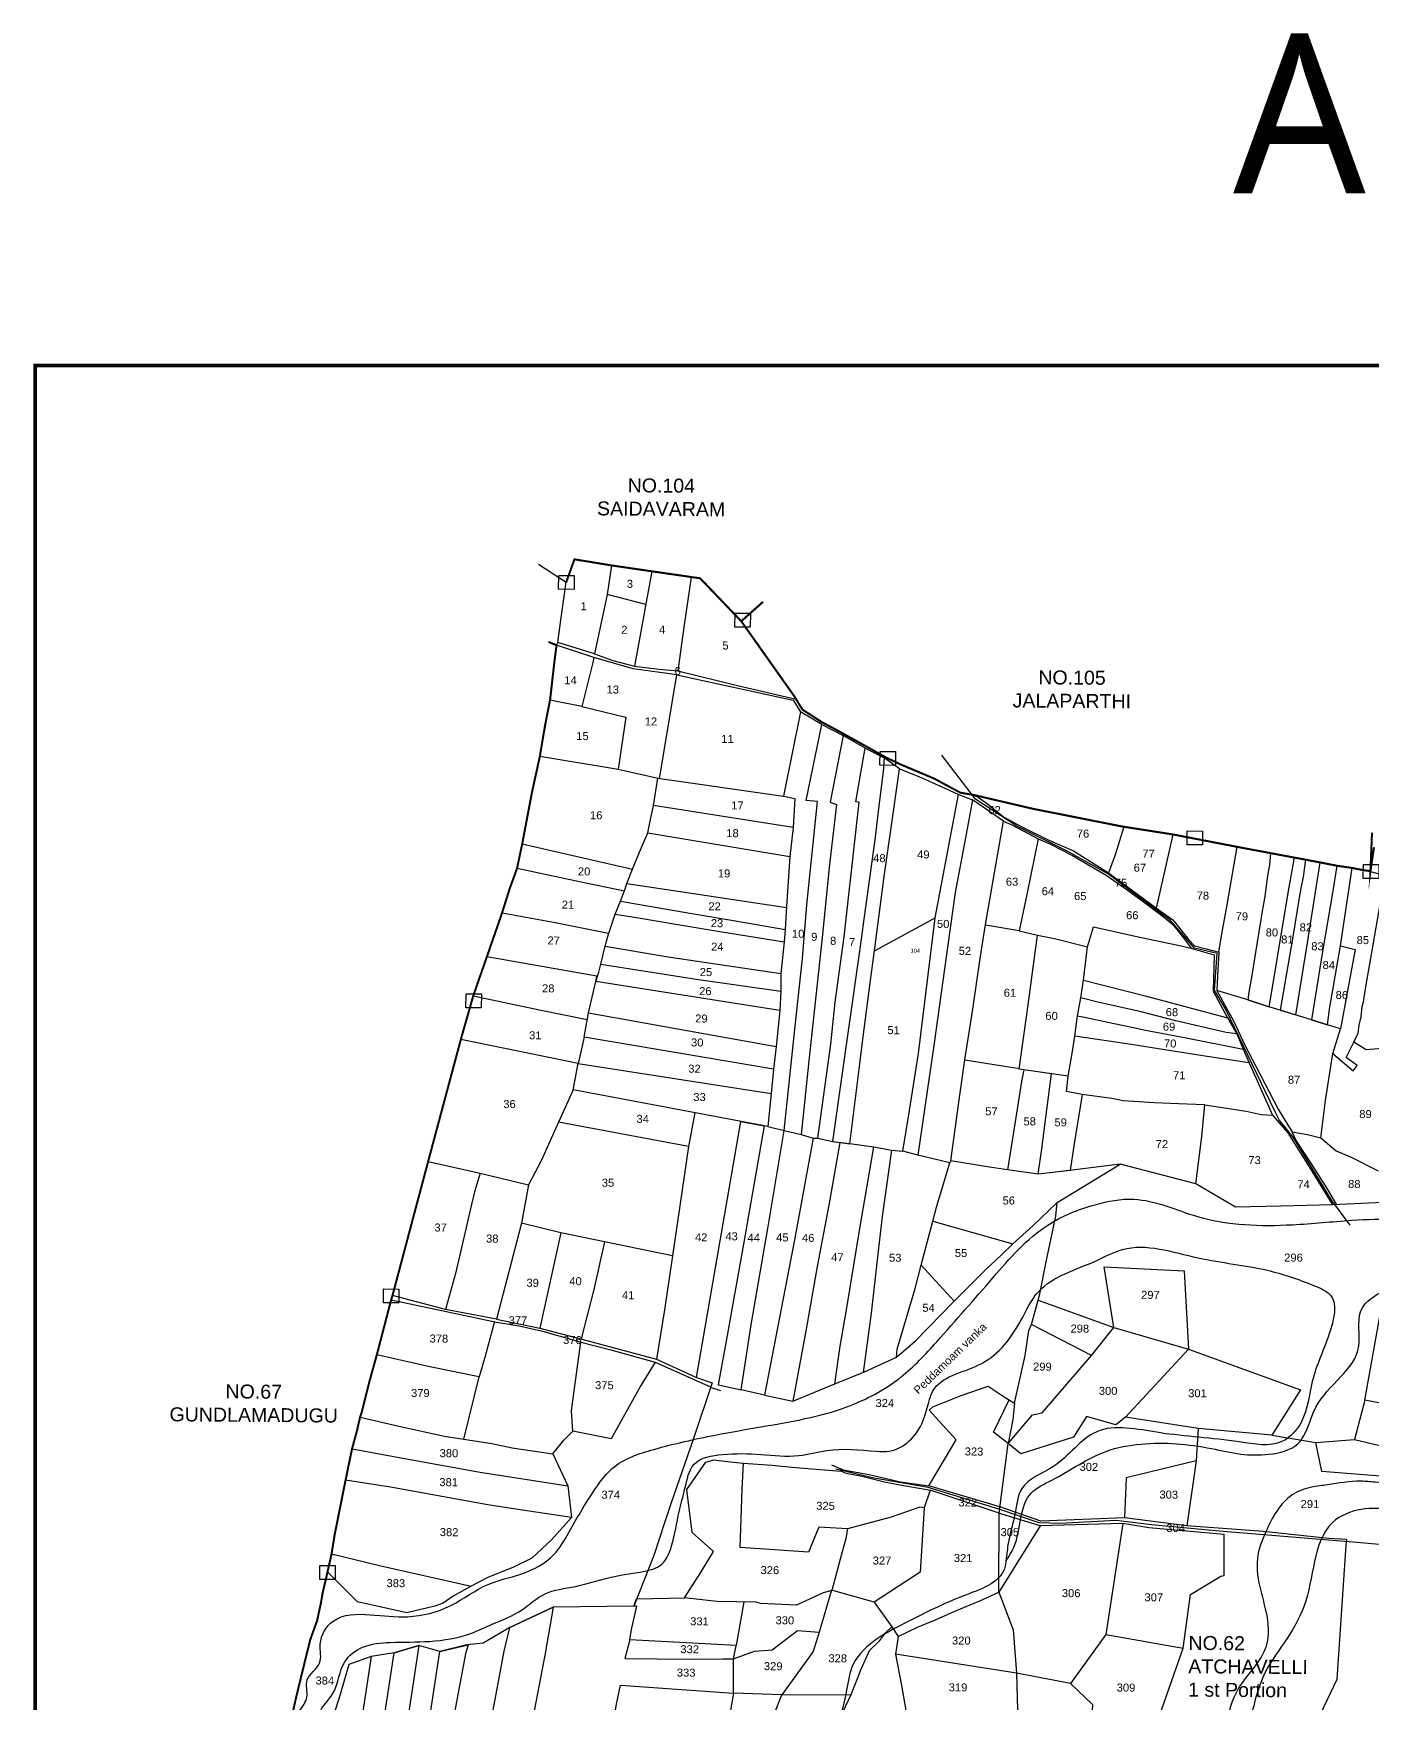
# Model space of a CAD drawing. Header units: inches. Extents: x 204890 to 210418, y 1599580 to 1605433.
# Drawn here: x 204890 to 207544, y 1602123 to 1605433 of the extents above; entities that cross this region are included whole.
import ezdxf
from ezdxf.enums import TextEntityAlignment as Align

# ---------------------------------------------------------------- set-up
doc = ezdxf.new("R2010")
doc.units = ezdxf.units.IN
doc.header["$LTSCALE"] = 15
doc.header["$MEASUREMENT"] = 0
for name, color, linetype in [('BOUNDARY', 5, 'Continuous'), ('BOUNDRY STONES', 240, 'Continuous'), ('CADAS', 1, 'Continuous'), ('PLOTS', 7, 'Continuous'), ('PLOTS NO', 7, 'Continuous'), ('ROADS', 1, 'Continuous'), ('STREAMS', 4, 'Continuous'), ('TEXT', 1, 'Continuous')]:
    doc.layers.add(name, color=color, linetype=linetype)
doc.styles.get("Standard").update_dxf_attribs({"font": 'arial.ttf'})
doc.styles.add('TMS', font='trebuc.ttf')

msp = doc.modelspace()

# ---------------------------------------------------------------- linework, layer by layer
at = {"color": 5, "const_width": 7.28}
msp.add_lwpolyline([(204893.9, 1604774.5), (210412.5, 1604774.5), (210412.5, 1599583.4), (204893.9, 1599583.4)], close=True, dxfattribs=at)
at = {"layer": 'BOUNDARY'}
for points in [[(205891.4, 1604380.8), (205946.1, 1604345.1)], [(205910.8, 1604226.9), (205926.9, 1604220.3), (205929.2, 1604225.8), (205934.5, 1604265), (205946.1, 1604345.1)]]:
    msp.add_lwpolyline(points, dxfattribs=at)
at = {"layer": 'BOUNDARY', "const_width": 4}
for points in [[(205946.1, 1604345.1), (205962.3, 1604390.5), (206035.9, 1604378.4), (206116, 1604366.7), (206193.8, 1604355.4), (206211.5, 1604352.8), (206292.9, 1604267.8), (206336.1, 1604306.3), (206292.9, 1604267.8), (206398.1, 1604119), (206414.1, 1604092.7), (206453.5, 1604067.4), (206495.8, 1604044.6), (206540.3, 1604019.8), (206580.9, 1603997.2), (206609.1, 1603983.9), (206675.3, 1603955.9), (206727.2, 1603928), (206753.9, 1603923.5), (206869.8, 1603896.4), (206959.7, 1603878.5), (207047.6, 1603861.1), (207149, 1603845.2), (207275.5, 1603820.7), (207341.7, 1603808.3), (207389.1, 1603799.4), (207411.1, 1603795.3), (207440.2, 1603789.8), (207473.3, 1603783.3), (207503.6, 1603778.9), (207524.3, 1603774.8), (207539.6, 1603772.5), (207542.7, 1603848.7), (207539.5, 1603771.8), (207546.7, 1603820)], [(205399.2, 1602083.8), (205411.1, 1602136.3), (205420.9, 1602176.7), (205429.4, 1602211.5), (205438.8, 1602249.6), (205452.4, 1602287.3), (205460.1, 1602322.9), (205463.4, 1602342.4), (205473.2, 1602384.4), (205481.1, 1602419.7), (205486.9, 1602455.9), (205491.3, 1602478.1), (205508.8, 1602565.5), (205521.6, 1602627.8), (205531.1, 1602662.4), (205537.6, 1602690.6), (205541.1, 1602701.6), (205555.9, 1602760.5), (205570.8, 1602814.3), (205599.2, 1602923.4), (205601.9, 1602932), (205641.5, 1603081), (205672.4, 1603197.1), (205737.2, 1603438.9), (205761.8, 1603525.4), (205788.8, 1603602.9), (205818.9, 1603689.8), (205834.5, 1603739.3), (205848.6, 1603778.2), (205858.9, 1603826.8), (205877.9, 1603927.4), (205893.9, 1604000.4), (205904.1, 1604061.4), (205914.2, 1604112.9), (205922.6, 1604187.2), (205926.9, 1604220.3), (205910.8, 1604226.9)]]:
    msp.add_lwpolyline(points, dxfattribs=at)
at = {"layer": 'BOUNDRY STONES'}
for points in [[(205931.2, 1604358.7), (205961.7, 1604358.5), (205961.5, 1604331), (205931, 1604331.2)], [(206280.6, 1604283.7), (206311, 1604283.5), (206310.8, 1604256), (206280.4, 1604256.2)], [(206568, 1604010), (206598.5, 1604009.7), (206598.3, 1603982.2), (206567.8, 1603982.4)], [(207176.4, 1603852.4), (207206.8, 1603852.1), (207206.6, 1603824.6), (207176.2, 1603824.8)], [(207525.8, 1603785.9), (207556.2, 1603785.6), (207556, 1603758.1), (207525.5, 1603758.3)], [(205747.5, 1603529.5), (205777.9, 1603529.2), (205777.7, 1603501.7), (205747.3, 1603501.9)], [(205583.9, 1602944.8), (205614.3, 1602944.5), (205614.1, 1602917), (205583.7, 1602917.2)], [(205458.1, 1602396.6), (205488.5, 1602396.4), (205488.3, 1602368.9), (205457.9, 1602369.1)]]:
    msp.add_lwpolyline(points, close=True, dxfattribs=at)
at = {"layer": 'PLOTS'}
for points in [[(206035.9, 1604378.4), (206027.2, 1604320.7), (206001.8, 1604203.1), (205929.2, 1604225.8)], [(206116, 1604366.7), (206081.6, 1604178.5)], [(206193.8, 1604355.4), (206179.8, 1604260.6), (206166.9, 1604169.2)], [(206104, 1604301.1), (206027.2, 1604320.7)], [(206165.5, 1604161.9), (206078.4, 1604173.2), (206000.6, 1604195.9), (205926.9, 1604220.3)], [(206000.6, 1604195.9), (205999, 1604186.3), (205977, 1604098.9), (206064, 1604077.5), (206049.2, 1603974.7), (206130.9, 1603956), (206165.5, 1604161.9), (206395.6, 1604111.2), (206410.6, 1604088.1), (206376.7, 1603921), (206399.3, 1603916.4), (206395.9, 1603859.3), (206119.3, 1603902.8), (206127.8, 1603956.7), (206376.7, 1603921)], [(206001.8, 1604203.1), (206038.1, 1604190), (206081.6, 1604178.5), (206130.2, 1604172.8), (206166.9, 1604169.2), (206285.6, 1604140.2), (206401.4, 1604113.5)], [(205977, 1604098.9), (205913.8, 1604111.2), (205893.9, 1604000.4), (206049.2, 1603974.7)], [(205960.1, 1603339.4), (205931, 1603274.9), (205896.2, 1603198.3), (205871.4, 1603151.3), (205857.5, 1603075.2), (205807.7, 1602884.7), (205893.9, 1602866.7), (205977, 1602845.5), (206124.7, 1602805.7), (206204, 1602769.4), (206292.2, 1603276.5), (206338.6, 1603267.7), (206297, 1603033.2), (206264.7, 1602852.7), (206247.1, 1602754.4), (206292.6, 1602744.5), (206312.7, 1602873.3), (206346.5, 1603068.3), (206377.6, 1603258.4), (206399.7, 1603465.4), (206414, 1603599.4), (206422.5, 1603705.8), (206444.1, 1603910.4), (206421.5, 1603912.8), (206452.3, 1604062.9), (206410.6, 1604088.1)], [(206452.3, 1604062.9), (206494.5, 1604041.2), (206469.1, 1603909), (206481.6, 1603904.5), (206467.3, 1603780), (206453.8, 1603647), (206427, 1603396.6), (206411.5, 1603250.8), (206435.6, 1603243.2), (206444.4, 1603243.7), (206470.6, 1603429.5), (206479.2, 1603513.3), (206497.1, 1603642.6), (206520.5, 1603855.7), (206526.2, 1603909.3), (206519.7, 1603910), (206529.7, 1603967.4), (206538.3, 1604016.4), (206494.5, 1604041.2)], [(206538.3, 1604016.4), (206575.8, 1603996.9), (206573.8, 1603970), (206565.6, 1603902.1), (206557.6, 1603834.6), (206538.1, 1603696.5), (206526.4, 1603609.2), (206488.3, 1603340.1), (206473.6, 1603236.9), (206487.9, 1603234.9), (206507.9, 1603232.1), (206527.7, 1603390.7), (206535.1, 1603449.7), (206547.7, 1603546.2), (206557.3, 1603619.9), (206575.9, 1603762.3), (206594.3, 1603891), (206606.4, 1603975.3), (206575.8, 1603996.9)], [(206606.4, 1603975.3), (206644.9, 1603960.2), (206696.3, 1603937), (206723.3, 1603924.7), (206751, 1603914), (206737.4, 1603838.3), (206716.6, 1603730.1), (206706.7, 1603659.3), (206674.6, 1603427.2), (206642.7, 1603209.5), (206613.3, 1603217.6), (206626, 1603298.1), (206643.9, 1603411), (206677.1, 1603680.1), (206723.3, 1603924.7)], [(206707.9, 1603198.4), (206725.6, 1603323.9), (206736, 1603398.5), (206751.9, 1603499.1), (206766.6, 1603599.8), (206776.8, 1603666.8), (206812.6, 1603871.4), (206751, 1603914)], [(206751.9, 1603923.9), (206762.1, 1603919.3), (206781, 1603905.8), (206812.8, 1603880.4), (206847.2, 1603860.8), (206902.2, 1603834.1), (206951.5, 1603812.9), (207020.5, 1603769.5), (207115.4, 1603699.4), (207149, 1603845.2)], [(205990, 1603492), (206004.4, 1603554.1), (206010.4, 1603572.7), (206014.6, 1603588.5), (206023.2, 1603623.7), (206029.5, 1603648), (206043.3, 1603687.6), (206053.8, 1603713.1), (206062.4, 1603735.8), (206066.3, 1603748.1), (206077.2, 1603776.3), (206094.4, 1603818.1), (206107.7, 1603848.5), (206112.7, 1603871.5), (206119.3, 1603902.8)], [(206395.9, 1603859.3), (206389.4, 1603801.8), (206382.7, 1603702.5), (206379.6, 1603657), (206378, 1603632.7), (206371.2, 1603569.6), (206371.5, 1603534.7), (206369.1, 1603496.2), (206361.8, 1603425.4), (206357.1, 1603380.1), (206352.1, 1603332.1), (206345.3, 1603266.4), (205960.1, 1603339.4), (205970, 1603391.7), (206352.1, 1603332.1)], [(206107.7, 1603848.5), (206389.4, 1603801.8)], [(206812.6, 1603871.4), (206830.6, 1603863.7), (206880.9, 1603836.8), (206859.1, 1603729.8), (206843.3, 1603654.1), (206879.6, 1603645.9), (206913.3, 1603639.4), (206979, 1603622.6), (206990.7, 1603662.4), (207073.3, 1603644), (207164.7, 1603624.5), (207183.5, 1603620.2), (207229.9, 1603606.5), (207227.7, 1603535), (207256.7, 1603481.9), (207275.1, 1603450.2), (207287.6, 1603419.7), (207299.1, 1603392.5), (207345.6, 1603289.1), (207375.9, 1603253.8), (207418, 1603186.4), (207464.7, 1603111.2), (207361.9, 1603108.7), (207272.2, 1603106.7), (207193.7, 1603153.1), (207043.8, 1603191.8)], [(207050.8, 1603860.6), (207033.6, 1603804.7), (207020.5, 1603769.5)], [(205858.9, 1603826.8), (206077.2, 1603776.3)], [(206880.9, 1603836.8), (206905.4, 1603825.8), (206949, 1603803.3), (207015.7, 1603764.9), (207055.1, 1603737.6), (207092, 1603710.4), (207128.6, 1603682.4), (207147.3, 1603667.5), (207166.7, 1603643.7), (207184.5, 1603619.9)], [(207239.3, 1603612.1), (207244.4, 1603644.4), (207255.6, 1603705.6), (207275.5, 1603820.7)], [(207341.7, 1603808.3), (207339.8, 1603784.9), (207336.5, 1603767.3), (207332.5, 1603738.8), (207330.2, 1603722.6), (207326.3, 1603700.4), (207322.6, 1603677), (207311.4, 1603607.1), (207304.2, 1603562.1), (207298.6, 1603532.7), (207296.8, 1603517.5), (207339, 1603503.5), (207348.8, 1603561.7), (207361.7, 1603638.7), (207367.5, 1603673.7), (207376.7, 1603729.3), (207389.1, 1603799.4)], [(205848.6, 1603778.2), (205972.3, 1603752.4), (206061.7, 1603733.8)], [(207411.1, 1603795.3), (207406, 1603761.1), (207401.9, 1603739.1), (207398.2, 1603719.7), (207385.6, 1603642.6), (207360.6, 1603497), (207391.7, 1603487.6), (207415, 1603630.5), (207440.2, 1603789.8)], [(207473.3, 1603783.3), (207464.1, 1603729.6), (207445.4, 1603617.4), (207422.9, 1603478.1), (207454.7, 1603468), (207458.2, 1603499.2), (207480.2, 1603624.7), (207503.6, 1603778.9)], [(207503.6, 1603778.9), (207539.5, 1603771.7), (207568.8, 1603764.2), (207624.5, 1603749.8), (207595, 1603586.6), (207567.3, 1603427.8), (207563, 1603420.9), (207530.9, 1603418.3), (207506.5, 1603433.7), (207515.5, 1603451.8), (207517.2, 1603467.7), (207521.1, 1603483.8), (207523.4, 1603504.6), (207526.1, 1603513.9), (207530.8, 1603543.4), (207542.8, 1603615.2), (207559.2, 1603706.8), (207568.8, 1603764.2)], [(206066.3, 1603748.1), (206238.1, 1603722.4), (206382.6, 1603700.8)], [(206053.8, 1603713.1), (206195.1, 1603688.8), (206277.2, 1603674.6), (206379.6, 1603656.9)], [(205818.9, 1603689.8), (205920.9, 1603671.8), (206030.1, 1603649.5)], [(206043.3, 1603687.6), (206089.5, 1603679.9), (206167.5, 1603666.8), (206250.5, 1603653), (206378, 1603632.7)], [(206556.7, 1603614.7), (206677.1, 1603680.1)], [(207115.4, 1603699.4), (207148.1, 1603676), (207179.9, 1603636.3), (207191.1, 1603624.6), (207213.8, 1603618.7), (207239.3, 1603612.1), (207236.6, 1603565.1), (207235.3, 1603535.8), (207268.6, 1603474.7), (207290.8, 1603427.5), (207312.3, 1603386.2), (207356.9, 1603301), (207377.3, 1603267.5), (207384.4, 1603255.8), (207414.8, 1603250.5), (207441, 1603244.2), (207450.7, 1603318.1), (207465, 1603411.5), (207480.4, 1603459.9), (207454.7, 1603468), (207422.9, 1603478.1), (207360.6, 1603497), (207338.3, 1603503.7), (207296.8, 1603517.5), (207235.3, 1603535.8)], [(206843.3, 1603654.1), (206776.6, 1603665.8)], [(207193.7, 1603153.1), (207205.4, 1603247.1), (207211.7, 1603309.4), (207159.1, 1603311.5), (207111.6, 1603313.4), (207049.8, 1603317.5), (207026.9, 1603322.2), (206968.6, 1603330.3), (206937.3, 1603336), (206940.8, 1603366.5), (206852.7, 1603378.7), (206843.7, 1603379.9), (206861.4, 1603507.5), (206879.6, 1603645.9)], [(206023.2, 1603623.7), (206148.2, 1603602.6), (206371.2, 1603569.6)], [(206940.8, 1603366.5), (206948.4, 1603411.5), (206954, 1603445.8), (206959.3, 1603485.8), (206965.6, 1603521.5), (206971.1, 1603556.3), (206979, 1603622.6)], [(207480.2, 1603624.7), (207509.1, 1603617.1), (207494.2, 1603535.2), (207480.4, 1603459.9)], [(206369.1, 1603496.2), (206004.4, 1603554.1), (206006.7, 1603564.6), (205788.8, 1603602.9)], [(206014.6, 1603588.5), (206208, 1603557.8), (206371.5, 1603534.7)], [(206971.1, 1603556.3), (207093.2, 1603525.3), (207256.7, 1603481.9)], [(205761.8, 1603525.4), (205892.8, 1603498.1), (205987.7, 1603478.4)], [(207275.1, 1603450.2), (207253.6, 1603453), (207154, 1603476.3), (207082.6, 1603494.4), (207001.8, 1603512.6), (206965.6, 1603521.5)], [(206357.1, 1603380.1), (205981.8, 1603443.8), (205990, 1603492), (206361.8, 1603425.4)], [(206959.3, 1603485.8), (206976.1, 1603482.5), (207019, 1603473.5), (207066.7, 1603463.5), (207094.1, 1603457.8), (207171, 1603442.9), (207287.6, 1603419.7)], [(205981.8, 1603443.8), (205970, 1603391.7), (205737.2, 1603438.9)], [(207299.1, 1603392.5), (207216.3, 1603405.4), (207144.6, 1603416.5), (207056.8, 1603430.1), (206954, 1603445.8)], [(207465, 1603411.5), (207505.1, 1603377), (207513.3, 1603387.6), (207491.7, 1603403.4), (207506.5, 1603433.7)], [(206736, 1603398.5), (206844, 1603381.8)], [(206968.6, 1603330.3), (206951.8, 1603228.3), (206944.6, 1603179.6), (206881.1, 1603172.2), (206888.3, 1603222.6), (206897.1, 1603289.9), (206907.7, 1603371.1), (206852.7, 1603378.7), (206848.5, 1603355.5), (206839.5, 1603300.8), (206820.4, 1603181)], [(206200.8, 1603293.8), (206188.4, 1603227.1), (205931, 1603274.9)], [(207211.7, 1603309.4), (207293.5, 1603296.7), (207322.9, 1603290.6), (207345.6, 1603289.1)], [(206345.3, 1603266.4), (206377.6, 1603258.4), (206411.5, 1603250.8), (206435.6, 1603243.2), (206444.4, 1603243.7), (206473.6, 1603236.9), (206508, 1603232.6), (206555.6, 1603226), (206590.9, 1603219.4), (206613.3, 1603217.6)], [(207473.2, 1603111.6), (207455, 1603142), (207423.1, 1603192.4), (207392.3, 1603238.7), (207384.4, 1603255.8)], [(206188.4, 1603227.1), (206167.2, 1603082), (206156.7, 1603010.1), (206022.2, 1603037.9), (205935.7, 1603055.7), (205857.5, 1603075.2)], [(206435.6, 1603243.2), (206398.4, 1603042), (206339.1, 1602734.5), (206292.6, 1602744.5)], [(206487.9, 1603234.9), (206466.7, 1603111), (206443.6, 1602989), (206421.6, 1602864.7), (206395.4, 1602722.4)], [(206478.4, 1602756.4), (206488.7, 1602831.6), (206501.7, 1602903), (206526.9, 1603060.3), (206555.6, 1603226)], [(206590.9, 1603219.4), (206572.1, 1603088.5), (206564.3, 1603019.5), (206550, 1602897), (206534.2, 1602779.2)], [(207441, 1603244.2), (207471.7, 1603218.5), (207501.4, 1603205.6), (207555, 1603178.7)], [(205672.4, 1603197.1), (205775.3, 1603174.4), (205871.4, 1603151.3)], [(206339.1, 1602734.5), (206395.4, 1602722.4), (206478.4, 1602756.4), (206537.3, 1602780.5), (206600.6, 1602809.6), (206638.3, 1602841.6), (206714.5, 1602920.8), (206776.6, 1602982.3), (206807.9, 1603011.8), (206831.3, 1603033.8), (206870.6, 1603069.5), (206918.7, 1603116.3), (207043.8, 1603191.8), (206943.3, 1603179.4), (206881.1, 1603172.2), (206820.4, 1603181), (206776.1, 1603187.2), (206707.9, 1603198.4), (206705.9, 1603194.6), (206642.7, 1603209.5)], [(206600.6, 1602809.6), (206602.1, 1602825.2), (206637.2, 1602945.8), (206649.4, 1602991.7), (206672.2, 1603078.8), (206679.8, 1603106.8), (206705.9, 1603194.6)], [(205775.3, 1603174.4), (205764.4, 1603136.9), (205756, 1603100.8), (205748, 1603066.3), (205726.8, 1602975.6), (205706.9, 1602903.8)], [(206834.4, 1602718.3), (206855.5, 1602813), (206862.9, 1602862.7), (206868, 1602874), (206881.2, 1602922.4), (206884.7, 1602935.2), (206897.9, 1603001.8), (206916.1, 1603089.1), (206918.7, 1603116.3)], [(207564.9, 1603116.1), (207464.7, 1603111.2)], [(205935.7, 1603055.7), (205893.9, 1602866.7)], [(206672.2, 1603078.8), (206831.3, 1603033.8)], [(206022.2, 1603037.9), (206000.6, 1602943.9), (205975.6, 1602845.9)], [(206156.7, 1603010.1), (206141.1, 1602903.6), (206124.7, 1602805.7)], [(206649.4, 1602991.7), (206714.5, 1602920.8)], [(207344.3, 1602655.1), (207198.3, 1602668.3), (207054.4, 1602690.5), (207034.9, 1602675.5), (206976.9, 1602691.9), (206951.3, 1602650.8), (206846.6, 1602618), (206822, 1602638.6), (206870, 1602695.2), (206889.4, 1602699.3), (206987.1, 1602813), (207031.2, 1602868.2), (207011.9, 1602988.4), (207170.3, 1602980.5), (207179.3, 1602825.1), (207054.4, 1602690.5)], [(205599.2, 1602923.4), (205705.7, 1602900.9), (205807.8, 1602879.2), (205852.8, 1602871.7), (205899, 1602861.3), (205961.9, 1602843), (205974.7, 1602839.3), (206034.5, 1602824.1), (206122.2, 1602799.5), (206233.3, 1602750)], [(205807.7, 1602884.7), (205706.9, 1602903.8), (205601.8, 1602931.7)], [(206881.2, 1602922.4), (207031.2, 1602868.2), (207179.3, 1602825.1), (207401.2, 1602744.7), (207344.3, 1602655.1), (207431.7, 1602640.4), (207507.7, 1602646.6), (207720, 1602595.9), (207753.5, 1602681.6), (207528.3, 1602724.4), (207507.7, 1602646.6)], [(207528.3, 1602724.4), (207561.3, 1602908.6), (207638.4, 1602936.2), (207652, 1602939.7), (207760, 1602908.4)], [(205804.1, 1602880), (205785.6, 1602811.5), (205773.4, 1602770.5), (205676, 1602790.1), (205570.8, 1602814.3)], [(206987.1, 1602813), (206868, 1602874)], [(206122.2, 1602799.5), (206094.1, 1602753.2), (206035.1, 1602647.8), (205959.4, 1602662.8), (205956.8, 1602703.1), (205961.9, 1602743.1), (205974.7, 1602839.3)], [(206204, 1602769.4), (206235.4, 1602758.8), (206197.5, 1602646.6), (206154.1, 1602521.2), (206141.1, 1602481.3), (206119.7, 1602416.5), (206080.1, 1602316.4), (205919.9, 1602314.3), (205834.3, 1602273.6), (205781.7, 1602242.7), (205749.2, 1602239.3), (205695.9, 1602226.1), (205654, 1602238.3), (205605, 1602223.5), (205559.5, 1602216.4), (205515.6, 1602200.4), (205498.1, 1602140.9), (205485.1, 1602099.6), (205473.8, 1602059.6), (205461.7, 1602023.9), (205437, 1601862.7), (205347, 1601880.3)], [(205537.6, 1602690.6), (205614.5, 1602672.8), (205704.6, 1602653), (205743.2, 1602647.1), (205773.4, 1602770.5)], [(206252.4, 1602742.6), (206232.2, 1602749.5)], [(206471.4, 1602596.3), (206494.5, 1602586.1), (206546.4, 1602576.9), (206608.3, 1602562.8), (206664.8, 1602554.9), (206697.4, 1602609.9), (206719, 1602645.4), (206665.2, 1602704.4), (206672.5, 1602711.1), (206728.5, 1602733.6), (206782.4, 1602752.2), (206815.7, 1602729.7), (206834.4, 1602718.3), (206830.8, 1602686.2), (206822, 1602638.6), (206792.8, 1602661), (206823.6, 1602724.9)], [(205743.2, 1602647.1), (205798.4, 1602638.4), (205839, 1602630), (205919.2, 1602617.8), (205941, 1602645.2), (205959.4, 1602662.8)], [(207198.3, 1602668.3), (207194.3, 1602604.4), (207175.9, 1602475.2)], [(205919.2, 1602617.8), (205949, 1602554.8), (205956.7, 1602491.7), (205917.2, 1602447.6), (205878.1, 1602411.3), (205841.4, 1602393.1), (205790.5, 1602372.8), (205756.2, 1602354.9), (205722.1, 1602335.7), (205702.1, 1602322.3), (205686, 1602316.2), (205630.2, 1602303.1), (205532.8, 1602324.6), (205473.2, 1602384.4)], [(205521.6, 1602627.8), (205636.9, 1602606.8), (205775.4, 1602581.5), (205949, 1602554.8)], [(206803.9, 1602500.7), (206822, 1602638.6)], [(207720, 1602595.9), (207709.1, 1602561.7), (207443, 1602583.1), (207431.7, 1602640.4)], [(206080.1, 1602316.4), (206085.6, 1602330.4), (206180.1, 1602332.4), (206213.2, 1602384), (206237.7, 1602424.7), (206195.4, 1602462.3), (206185.3, 1602547.2), (206223, 1602601.3), (206238.3, 1602606.2), (206270.9, 1602602.4), (206297.1, 1602599.3), (206353.4, 1602595.6), (206401, 1602591.2), (206449.4, 1602586.8), (206491, 1602583.5), (206500.7, 1602579.5), (206531.9, 1602573.8), (206576.4, 1602562.2), (206614.6, 1602555.4), (206653.3, 1602548.8), (206667, 1602546)], [(206655.5, 1602511.3), (206646.8, 1602512.6), (206590.1, 1602492.8), (206503.4, 1602469.4), (206446.6, 1602472.7), (206426.1, 1602422.9), (206290.6, 1602432.2), (206294.9, 1602547), (206297.1, 1602599.3)], [(207194.3, 1602604.4), (207055.9, 1602570.1), (207052.2, 1602491.1)], [(205956.7, 1602491.7), (205846.2, 1602508.5), (205791, 1602516.9), (205597.7, 1602552.1), (205508.8, 1602565.5)], [(207406.2, 1602030.3), (207473.9, 1602171.7), (207491.5, 1602437.1), (207493.1, 1602448.2), (207456.9, 1602450.1), (207327, 1602464), (207175.9, 1602475.2), (207052.2, 1602491.1), (206886.4, 1602484.7), (206805.5, 1602513.2), (206664.8, 1602554.9)], [(206373, 1602140.7), (206511, 1602140.9), (206530.5, 1602191.2), (206547.1, 1602228.6), (206567.4, 1602247.8), (206579.4, 1602264.2), (206591.3, 1602274.9), (206603.6, 1602256.1), (206642, 1602274.6), (206679, 1602289.5), (206716.3, 1602306.3), (206765.7, 1602326.7), (206803.1, 1602344), (206803.9, 1602500.7), (206667, 1602546), (206655.5, 1602511.3), (206647.1, 1602383.4), (206556.3, 1602324.2), (206591.3, 1602274.9)], [(206777.8, 1601704.9), (206802.5, 1601695.5), (206889.3, 1601780.2), (206958.9, 1601760.1), (207024.1, 1601672.7), (207061.6, 1601665.3), (207122.2, 1601799.6), (207040.8, 1601815.1), (207085.3, 1601994.9), (207168.7, 1602232.7), (207182.8, 1602339.2), (207243.4, 1602375.5), (207249.8, 1602376.6), (207249.8, 1602458.4), (207100.5, 1602471.2), (207049.3, 1602480), (206884.9, 1602475), (206809.1, 1602498.4), (206803.9, 1602500.7)], [(206503.4, 1602469.4), (206500.3, 1602450), (206489.2, 1602409), (206472.1, 1602347.5), (206455.1, 1602342.4), (206402.5, 1602318), (206331.2, 1602321.6), (206322.4, 1602324.2), (206244.6, 1602325.5), (206197.4, 1602330.6), (206180.1, 1602332.4)], [(207049.3, 1602480), (207015.3, 1602260.3), (206945.6, 1602162.6), (206838.2, 1602183.5), (206598.7, 1602220.9)], [(206884.9, 1602475), (206803.1, 1602344)], [(205481.1, 1602419.7), (205575.8, 1602396.6), (205757.9, 1602355.7)], [(206298, 1602324.6), (206282.9, 1602238)], [(206556.3, 1602324.2), (206471.8, 1602347.6), (206447.2, 1602264.3)], [(206803.1, 1602344), (206832, 1602269.4), (206838.2, 1602183.5), (206840.8, 1602086.8)], [(205787, 1602031.9), (205823.1, 1602226.9), (205834.3, 1602273.6), (205919.9, 1602314.3), (205904.2, 1602222.1), (205864.6, 1602015.6)], [(206072, 1602249.3), (206075.5, 1602269.8), (206085.9, 1602316.2), (206080.1, 1602316.4)], [(206035.5, 1602064.2), (206045.8, 1602121.9), (206053.3, 1602159.7), (206277.2, 1602143.5), (206277.3, 1602211.8), (206282.9, 1602238), (206072, 1602249.3), (206062, 1602212.5), (206126.4, 1602211.9), (206187.7, 1602211.3), (206256.3, 1602211.8), (206277.3, 1602211.8), (206319.1, 1602226.7), (206354.1, 1602229.7), (206404, 1602267.8), (206447.2, 1602264.3), (206435.6, 1602226.6), (206373, 1602140.7)], [(206603.6, 1602256.1), (206598.7, 1602220.9), (206610.2, 1602158.7), (206618.7, 1602110.3), (206592.9, 1602072.9), (206562.2, 1602028.2), (206505.4, 1602039.9), (206469, 1602049.1), (206474.2, 1602063.9), (206494.6, 1602107.5), (206511, 1602140.9)], [(207015.3, 1602260.3), (207168.7, 1602232.7)], [(205575.9, 1602032.9), (205605, 1602223.5), (205654, 1602238.3), (205624.6, 1602041.6)], [(205671.2, 1602066.1), (205695.9, 1602226.1), (205751.8, 1602239.6), (205746.2, 1602221.4), (205731.5, 1602140.8), (205701.7, 1601977.5)], [(205559.5, 1602216.4), (205532.4, 1602037.1)], [(206945.6, 1602162.6), (206988.6, 1602121.2), (206982.7, 1602013.5), (206964.4, 1601940.2), (206831.2, 1601983.3)], [(206327.9, 1602025.4), (206373, 1602140.7), (206277.2, 1602143.5), (206261.2, 1602049.9)]]:
    msp.add_lwpolyline(points, dxfattribs=at)
at = {"layer": 'ROADS'}
for points in [[(207499.2, 1603070.8), (207462.8, 1603119.8), (207386.2, 1603245.3), (207359, 1603280), (207351, 1603295.7), (207252.7, 1603499.7), (207230.8, 1603536.7), (207236, 1603609.6), (207190.8, 1603620.2), (207143.4, 1603674.8), (207094.6, 1603711.2), (207020.6, 1603766.6), (206941.3, 1603811.1), (206838.7, 1603861.9), (206756.8, 1603915.1), (206690.3, 1604002.2)], [(207744.8, 1602421.2), (207520.8, 1602441.3), (207240.1, 1602464.8), (207105.7, 1602477.3), (207035.8, 1602486.1), (206923.9, 1602480.1), (206883.1, 1602481.4), (206803.3, 1602508.1), (206663, 1602551.4), (206556.4, 1602569.6), (206480.2, 1602587.8)]]:
    msp.add_lwpolyline(points, dxfattribs=at)
at = {"layer": 'STREAMS'}
for points in [[(209062.2, 1604022.3), (209053.3, 1603971.2), (209042, 1603933.9), (209028, 1603907.9), (209017.4, 1603829.9), (208982.8, 1603787.1), (208963.8, 1603714.4), (208917.8, 1603673.4), (208850.6, 1603619.5), (208770.1, 1603553.4), (208701.2, 1603505.6), (208653.3, 1603455), (208602.4, 1603359.9), (208573.7, 1603293.4), (208537.8, 1603197), (208515.5, 1603147.1), (208488.6, 1603078.8), (208454.1, 1603051), (208378.3, 1603021.7), (208313.1, 1603002), (208233, 1602992.1), (208148.5, 1602967.2), (208079.1, 1602937.4), (207983.1, 1602919.7), (207854.5, 1602882), (207797.1, 1602845.6), (207791.1, 1602749.9), (207818.4, 1602635.9), (207834.7, 1602582.2), (207810.5, 1602523.5), (207770.6, 1602474.6), (207736.3, 1602469.6), (207690.9, 1602509.5), (207593.1, 1602510), (207528.9, 1602508.7), (207470.7, 1602487.2), (207411.5, 1602326.9), (207374, 1602251.7), (207331.3, 1602185.2), (207301.5, 1602087.1), (207293.9, 1602009), (207299.8, 1601968.5), (207302.8, 1601900.3), (207278.2, 1601791.6), (207301.2, 1601697.4), (207324.5, 1601641), (207377.6, 1601555.8), (207414, 1601495), (207436.5, 1601445.6), (207466.9, 1601401.4), (207485.1, 1601354.8), (207507.6, 1601310.7), (207518.8, 1601273.3), (207546.7, 1601239.7)], [(205395.1, 1602073.9), (205417.2, 1602108.1), (205432.2, 1602136.4), (205433, 1602170.2), (205457.3, 1602203.3), (205458.7, 1602241), (205484.1, 1602286.6), (205557.4, 1602299.2), (205632.2, 1602295.3), (205717.2, 1602317.3), (205791.3, 1602359.3), (205855.9, 1602379.6), (205921.7, 1602418.4), (205951, 1602461.8), (206008.1, 1602554.9), (206037.8, 1602589.6), (206119.5, 1602626.7), (206241.5, 1602655.2), (206335.6, 1602672), (206501.9, 1602711), (206609.6, 1602770.3), (206680.2, 1602839.8), (206791.8, 1602967.2), (206900.3, 1603071.3), (206994.2, 1603111.7), (207070.5, 1603122.5), (207197.1, 1603088.3), (207385.2, 1603072), (207502.5, 1603080.8), (207682.7, 1603068), (207783.6, 1603049.8), (207832.7, 1603068.7), (207959.6, 1603069.5), (208080.4, 1603065), (208218.8, 1603081.5), (208285.5, 1603161.7), (208385.2, 1603268.5), (208500.5, 1603449.1), (208642.7, 1603620.3), (208823.2, 1603755.4), (208902.8, 1603853.2), (208947, 1603906.2), (208969.6, 1603995.2)], [(205380.6, 1602008.7), (205409.8, 1602024.9), (205430, 1602054.5), (205446.4, 1602071.8), (205456.3, 1602102.6), (205484.8, 1602144.9), (205507.2, 1602205.8), (205542.6, 1602234.7), (205597.1, 1602244.2), (205675.6, 1602246.4), (205756.8, 1602262.2), (205799.5, 1602280.3), (205857.6, 1602308.4), (205903.3, 1602340), (205964.2, 1602355.2), (206045, 1602375.9), (206112.6, 1602388.1), (206131.1, 1602395.8), (206154.9, 1602435.4), (206169.7, 1602503.3), (206181.4, 1602549.1), (206199.5, 1602597.6), (206255.8, 1602616.7), (206331.8, 1602616.8), (206407.1, 1602614.5), (206461.9, 1602624.7), (206561, 1602623.3), (206586.2, 1602623.4), (206653, 1602682.7), (206676.2, 1602747.9), (206769.3, 1602797.2), (206846.3, 1602881.1), (206882.2, 1602939.8), (206996.3, 1603000.7), (207048.2, 1603023), (207198.1, 1603006.4), (207335.1, 1602981.8), (207428.5, 1602951.1), (207460.2, 1602932.7), (207457.8, 1602855.5), (207424.3, 1602761.3), (207402.8, 1602681.5), (207365.3, 1602642.8), (207279.8, 1602641.6), (207120, 1602660.1), (206997.3, 1602661.9), (206910.4, 1602592.2), (206849.2, 1602550), (206835.1, 1602498.3), (206822.9, 1602446.6), (206818.1, 1602411.3), (206814.3, 1602390.4), (206733, 1602336.5), (206623.6, 1602285.6), (206562.4, 1602251.5), (206514.8, 1602201), (206501.6, 1602149.4), (206462.4, 1602016.3), (206448.3, 1601959.2), (206444.3, 1601909.2), (206429.6, 1601887.5), (206380.3, 1601867), (206322.1, 1601862.9), (206259.1, 1601824.4), (206223.3, 1601781.9), (206184, 1601745), (206144.5, 1601698.1), (206078.8, 1601665), (206018.6, 1601633.6), (205947.3, 1601584.2), (205932.6, 1601562.5), (205926.1, 1601544.4), (205911.4, 1601520.9), (205885.1, 1601525.7), (205875.9, 1601507.6)], [(206817.2, 1602405.3), (206833.2, 1602433.2), (206868, 1602541), (206908.3, 1602565.8), (207015.7, 1602622.9), (207085.3, 1602637.4), (207224.4, 1602628.5), (207282.7, 1602617.6), (207337.9, 1602617.2), (207395.7, 1602637.9), (207431.4, 1602710.3), (207516.7, 1602831.8), (207520, 1602899.5), (207590, 1602951.2), (207679.2, 1602985.3), (207718.7, 1602998.8), (207767.3, 1602996.6)], [(207756.1, 1602562.3), (207679, 1602551.6), (207600.3, 1602556.9), (207548.6, 1602561.7), (207520.8, 1602563.7), (207454.3, 1602556.6), (207423.2, 1602551.8), (207384.8, 1602536.6), (207332.3, 1602463.7), (207315.7, 1602410.7), (207322.2, 1602346.5), (207332.3, 1602306), (207332.9, 1602237), (207279.1, 1602154.8), (207252.5, 1602077), (207248.4, 1602002), (207273.2, 1601907.3), (207262.5, 1601790.1), (207260.1, 1601708.1), (207270.7, 1601654.3), (207287.9, 1601634.6), (207337.7, 1601568), (207360, 1601526.8), (207374.8, 1601504.8), (207336.1, 1601430.6), (207281.6, 1601400.4), (207197.1, 1601391.2), (207103.3, 1601387), (207037.8, 1601360.9), (206923, 1601315.6), (206837.1, 1601272.3), (206783.8, 1601247.3), (206729.3, 1601226.4), (206614.6, 1601223.6), (206498.3, 1601210.7), (206377.4, 1601192), (206303.2, 1601161.9), (206235.4, 1601145.7), (206173.5, 1601135.8), (206121.6, 1601151.2), (206052.6, 1601164.4), (205944.9, 1601141.5), (205893.8, 1601109), (205825.3, 1601065.6), (205783.3, 1601019.7), (205755.1, 1600955.3), (205735.9, 1600869.6), (205711.4, 1600768.1), (205679.7, 1600692.7), (205656.8, 1600654.8), (205590.1, 1600620), (205506.5, 1600588.5), (205390.5, 1600539.7), (205286.8, 1600496.1), (205203.7, 1600437.8), (205145.1, 1600407.6), (205100.5, 1600397.6)]]:
    msp.add_spline(points, degree=3, dxfattribs=at)

# ---------------------------------------------------------------- texts
at = {"layer": 'CADAS', "color": 2, "style": 'TMS'}
msp.add_text('A1-L', height=315.69, dxfattribs=at).set_placement((207267.6, 1605115.6))
at = {"layer": 'PLOTS NO'}
for s, height, rotation, p in [('3', 15.9, 359.5641, (206072.3, 1604341.9)), ('1', 15.9, 359.5641, (205980.7, 1604297.6)), ('2', 15.9, 359.5641, (206061.2, 1604251)), ('4', 15.9, 359.5641, (206136.3, 1604251.3)), ('5', 15.9, 359.5641, (206261.7, 1604219.7)), ('6', 15.9, 359.5641, (206166.9, 1604169.2)), ('14', 15.85, 359.5641, (205954.5, 1604150.8)), ('13', 15.85, 359.5641, (206038.3, 1604132.5)), ('12', 15.85, 359.5641, (206113.9, 1604069.2)), ('15', 15.85, 359.5641, (205978.2, 1604040.3)), ('11', 15.85, 359.5641, (206265.7, 1604034.7)), ('17', 15.85, 359.5641, (206285.3, 1603902.8)), ('16', 15.85, 359.5641, (206005.5, 1603883.3)), ('62', 15.85, 359.5641, (206794.8, 1603893.5)), ('18', 15.85, 359.5641, (206275.6, 1603847.9)), ('76', 15.85, 359.5641, (206970.1, 1603847)), ('49', 15.85, 359.5641, (206653.7, 1603805.6)), ('77', 15.85, 359.5641, (207099.9, 1603807.3)), ('20', 15.85, 359.5641, (205981.5, 1603772.1)), ('19', 15.85, 359.5641, (206258.8, 1603768.1)), ('48', 15.85, 359.5641, (206566.5, 1603798.4)), ('67', 15.85, 359.5641, (207082.8, 1603779.5)), ('63', 15.85, 359.5641, (206829.5, 1603751.7)), ('64', 15.85, 359.5641, (206900.5, 1603732.8)), ('75', 15.85, 359.5641, (207045.3, 1603749.5)), ('21', 15.85, 359.5641, (205949.6, 1603706.1)), ('22', 15.85, 359.5641, (206240.1, 1603702.9)), ('65', 15.85, 359.5641, (206964.6, 1603723.3)), ('78', 15.85, 359.5641, (207207.6, 1603724.1)), ('23', 15.85, 359.5641, (206244.8, 1603669.5)), ('50', 15.85, 359.5641, (206693, 1603668)), ('66', 15.85, 359.5641, (207067.7, 1603685.3)), ('79', 15.85, 359.5641, (207284.9, 1603683.1)), ('27', 15.85, 359.5641, (205921.1, 1603635.2)), ('10', 15.85, 359.5641, (206405.6, 1603648.6)), ('9', 15.9, 359.5641, (206437.6, 1603642.5)), ('8', 15.9, 359.5641, (206475, 1603634.6)), ('80', 15.85, 359.5641, (207344.4, 1603651.1)), ('81', 15.85, 359.5641, (207375, 1603637.2)), ('82', 15.85, 359.5641, (207411.6, 1603661.1)), ('85', 15.85, 359.5641, (207524.5, 1603636)), ('24', 15.85, 359.5641, (206245.4, 1603622.9)), ('7', 15.9, 359.5641, (206512.4, 1603632.1)), ('104', 7.93, 359.5641, (206637.7, 1603615.1)), ('52', 15.85, 359.5641, (206736.1, 1603614.7)), ('83', 15.85, 359.5641, (207434.7, 1603623.8)), ('25', 15.85, 359.5641, (206222.9, 1603572.6)), ('84', 15.85, 359.5641, (207457.1, 1603586.5)), ('28', 15.85, 359.5641, (205910.5, 1603540.3)), ('26', 15.85, 359.5641, (206221.7, 1603534.8)), ('61', 15.85, 359.5641, (206825.3, 1603531.6)), ('86', 15.85, 359.5641, (207482.9, 1603527.2)), ('29', 15.85, 359.5641, (206213.9, 1603480.6)), ('60', 15.85, 359.5641, (206907.8, 1603485.9)), ('68', 15.85, 359.5641, (207146.3, 1603493.2)), ('31', 15.85, 359.5641, (205884.8, 1603447.3)), ('51', 15.85, 359.5641, (206594.8, 1603457.5)), ('69', 15.85, 359.5641, (207140.6, 1603464.5)), ('30', 15.85, 359.5641, (206205.7, 1603433.1)), ('70', 15.85, 359.5641, (207142.8, 1603431.2)), ('32', 15.85, 359.5641, (206200.3, 1603381.2)), ('71', 15.85, 359.5641, (207160.7, 1603368.1)), ('87', 15.85, 359.5641, (207388.3, 1603359.2)), ('36', 15.85, 359.5641, (205833.7, 1603311.1)), ('33', 15.85, 359.5641, (206210.2, 1603325)), ('34', 15.85, 359.5641, (206097.5, 1603281.7)), ('57', 15.85, 359.5641, (206788.6, 1603296.7)), ('58', 15.85, 359.5641, (206864.4, 1603276.7)), ('59', 15.85, 359.5641, (206925.8, 1603274.8)), ('89', 15.85, 359.5641, (207529.8, 1603291.3)), ('72', 15.85, 359.5641, (207126.4, 1603231.8)), ('73', 15.85, 359.5641, (207310, 1603200.1)), ('35', 15.85, 359.5641, (206028.8, 1603155.2)), ('74', 15.85, 359.5641, (207407.1, 1603152.1)), ('88', 15.85, 359.5641, (207507.6, 1603152.7)), ('56', 15.85, 359.5641, (206823, 1603120)), ('37', 15.85, 359.5641, (205697.2, 1603066.4)), ('38', 15.85, 359.5641, (205799.6, 1603044.5)), ('42', 15.85, 359.5641, (206213.5, 1603047)), ('43', 15.85, 359.5641, (206273.8, 1603049)), ('44', 15.85, 359.5641, (206317.5, 1603046.2)), ('45', 15.85, 359.5641, (206374.4, 1603046.8)), ('46', 15.85, 359.5641, (206425.5, 1603045.9)), ('47', 15.85, 359.5641, (206483.4, 1603007.7)), ('53', 15.85, 359.5641, (206597.9, 1603006.6)), ('55', 15.85, 359.5641, (206728.4, 1603015.9)), ('296', 15.85, 359.5641, (207387.1, 1603006.8)), ('39', 15.85, 359.5641, (205879.5, 1602956.9)), ('40', 15.85, 359.5641, (205964.5, 1602960.2)), ('41', 15.85, 359.5641, (206068.8, 1602932.4)), ('54', 15.85, 359.5641, (206664.1, 1602907.3)), ('297', 15.85, 359.5641, (207103.6, 1602933)), ('377', 15.85, 359.5641, (205850.4, 1602882.6)), ('378', 15.85, 359.5641, (205693.7, 1602846.4)), ('376', 15.85, 359.5641, (205958.3, 1602843.5)), ('Peddamoam vanka', 15.853, 44.0293, (206706.7, 1602807.2)), ('298', 15.85, 359.5641, (206963.8, 1602866.2)), ('299', 15.85, 359.5641, (206889.6, 1602790.8)), ('375', 15.85, 359.5641, (206021.7, 1602754)), ('300', 15.85, 359.5641, (207019.9, 1602742.7)), ('379', 15.85, 359.5641, (205657, 1602738.5)), ('324', 15.85, 359.5641, (206577.4, 1602718.7)), ('301', 15.85, 359.5641, (207196.9, 1602738)), ('380', 15.85, 359.5641, (205713.6, 1602619.2)), ('323', 15.85, 359.5641, (206754.1, 1602622.6)), ('302', 15.85, 359.5641, (206981.6, 1602592.1)), ('381', 15.85, 359.5641, (205713.1, 1602561.8)), ('374', 15.85, 359.5641, (206034.2, 1602536.9)), ('325', 15.85, 359.5641, (206459.9, 1602515)), ('322', 15.85, 359.5641, (206741.7, 1602521.6)), ('303', 15.85, 359.5641, (207140, 1602537.2)), ('291', 15.85, 359.5641, (207419.8, 1602518.4)), ('382', 15.85, 359.5641, (205714, 1602462.8)), ('305', 15.85, 359.5641, (206825.1, 1602462.7)), ('304', 15.85, 359.5641, (207153.5, 1602471)), ('321', 15.85, 359.5641, (206732.6, 1602411.5)), ('326', 15.85, 359.5641, (206349.5, 1602387.5)), ('327', 15.85, 359.5641, (206571.8, 1602406.5)), ('383', 15.85, 359.5641, (205608.4, 1602361.7)), ('306', 15.85, 359.5641, (206946.6, 1602341.9)), ('307', 15.85, 359.5641, (207110.4, 1602333.7)), ('331', 15.85, 359.5641, (206210.2, 1602286.1)), ('330', 15.85, 359.5641, (206379.3, 1602288.1)), ('320', 15.85, 359.5641, (206728.9, 1602248)), ('332', 15.85, 359.5641, (206190.7, 1602230.8)), ('328', 15.85, 359.5641, (206484, 1602212.8)), ('333', 15.85, 359.5641, (206183.7, 1602184.4)), ('329', 15.85, 359.5641, (206356.2, 1602197.2)), ('384', 15.85, 359.5641, (205467.8, 1602168.7)), ('319', 15.85, 359.5641, (206722.4, 1602155.2)), ('309', 15.85, 359.5641, (207055.3, 1602154.8))]:
    msp.add_text(s, height=height, rotation=rotation, dxfattribs=at).set_placement(p, align=Align.MIDDLE_CENTER)
at = {"layer": 'TEXT', "char_height": 27.743, "attachment_point": 1, "rotation": 359.5641}
for s, insert, width in [('\\pi62.69503;NO.104 \\P\\pi2.33711;SAIDAVARAM', (206005.2, 1604551.6), 254.13), ('\\pi62.53418;NO.105 \\P\\pi11.95047;JALAPARTHI', (206819.1, 1604171.1), 254.13), ('\\pi113.23143;NO.67 \\P\\pi2.59258;GUNDLAMADUGU', (205157.8, 1602756.5), 333.762), ('NO.62 \\PATCHAVELLI\\P1 st Portion', (207179.1, 1602257.3), 233.723)]:
    msp.add_mtext(s, dxfattribs=dict(at, insert=insert, width=width))

doc.saveas('drawing.dxf')
